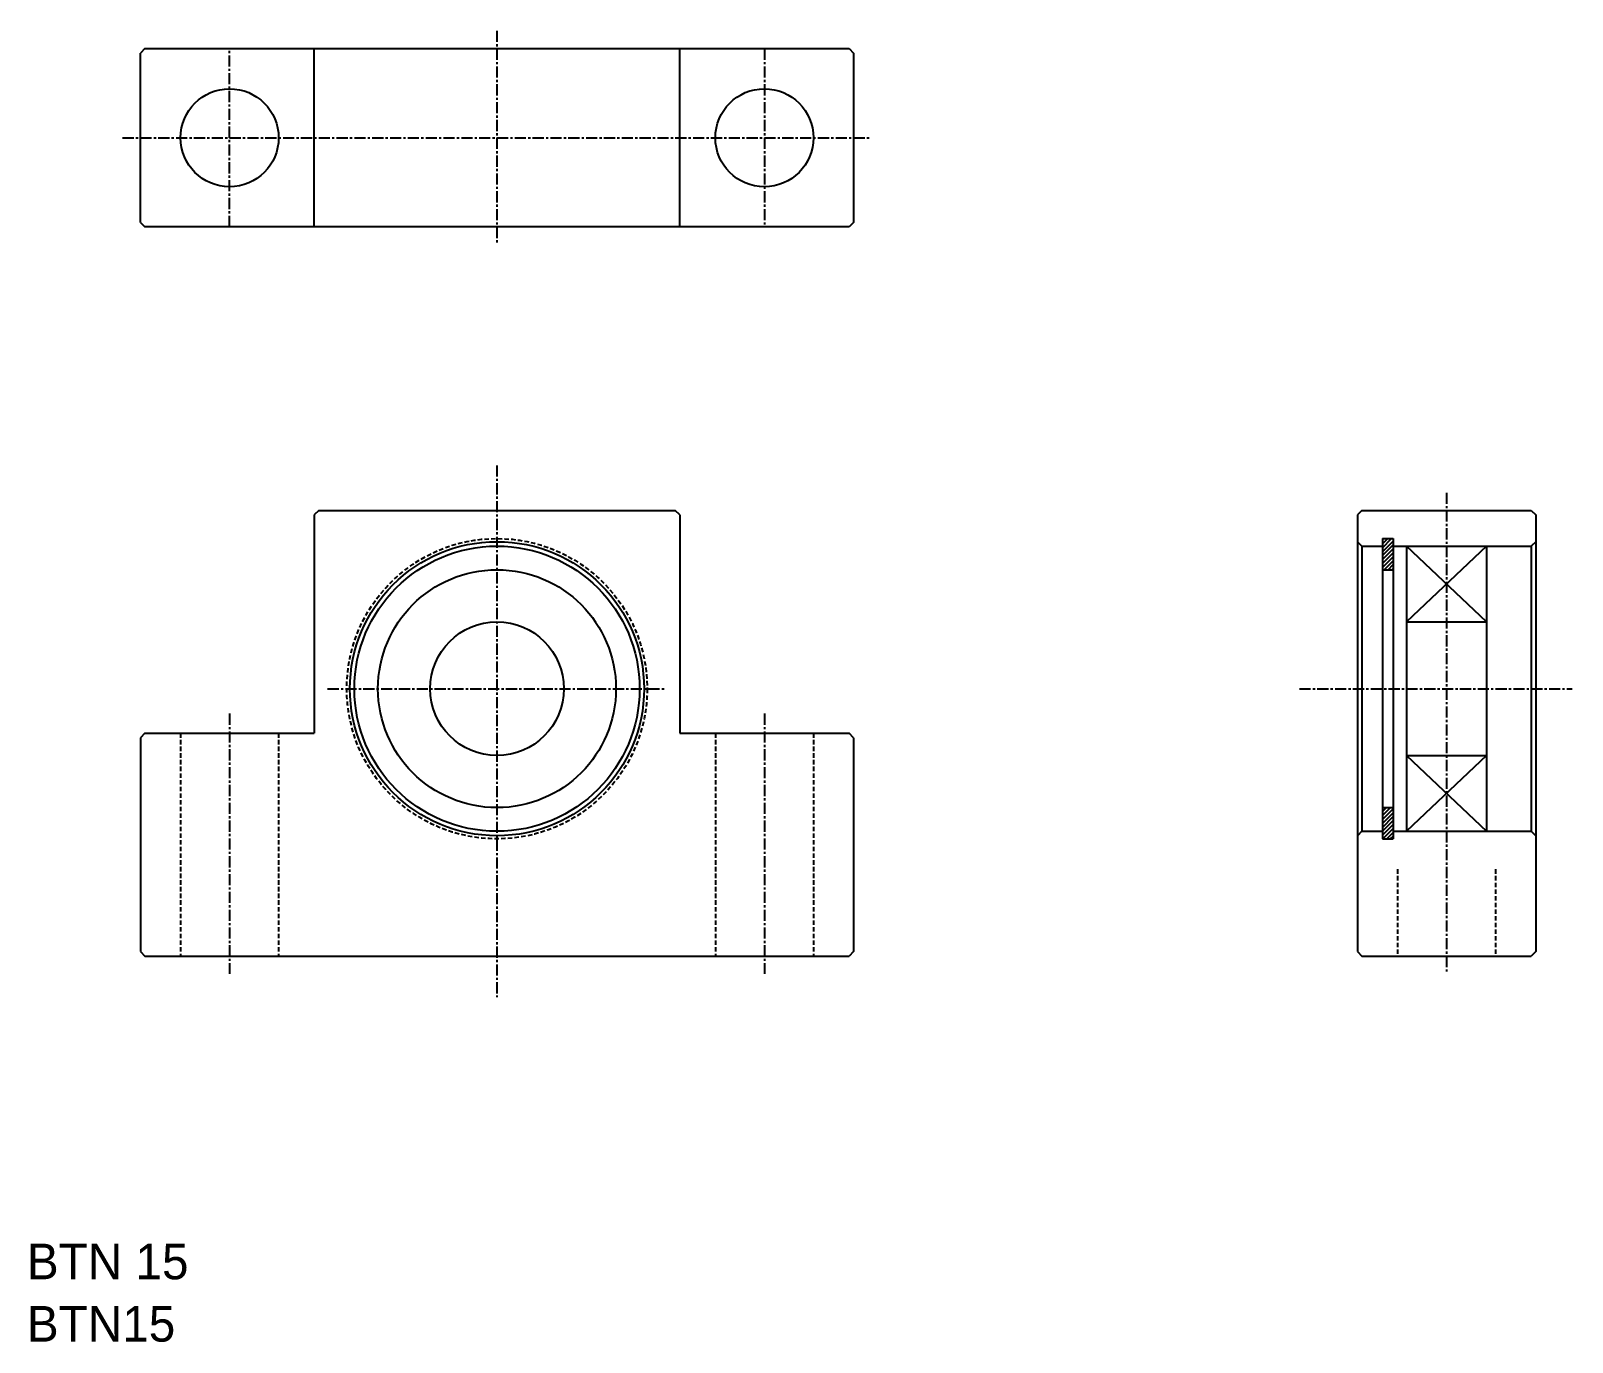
# Model space of a CAD drawing. Extents: x -2 to 171, y 53 to 200.
import ezdxf

# ---------------------------------------------------------------- set-up
doc = ezdxf.new("R2010")
doc.units = 0
doc.linetypes.add('CENTER', pattern=[2, 1.25, -0.25, 0.25, -0.25])
doc.linetypes.add('DASHED', pattern=[0.75, 0.5, -0.25])
doc.layers.get('0').update_dxf_attribs({"linetype": 'CONTINUOUS'})
doc.layers.add('CENTER', color=1, linetype='CENTER')

# ---------------------------------------------------------------- blocks, each defined once
blk = doc.blocks.new('*X21')
at = {"color": 0, "linetype": 'CONTINUOUS'}
for p, q in [((149.68, 141.97), (150.72, 143)), ((149.68, 142.41), (150.28, 143)), ((149.68, 142.85), (149.84, 143)), ((149.68, 141.52), (150.88, 142.72)), ((149.68, 141.08), (150.88, 142.28)), ((149.68, 140.64), (150.88, 141.84)), ((149.68, 140.2), (150.88, 141.4)), ((149.68, 139.76), (150.88, 140.96)), ((149.87, 139.5), (150.88, 140.51)), ((150.32, 139.5), (150.88, 140.07)), ((150.76, 139.5), (150.88, 139.63)), ((149.68, 111.91), (150.58, 112.8)), ((149.68, 112.36), (150.13, 112.8)), ((149.68, 112.8), (149.69, 112.8)), ((149.68, 111.47), (150.88, 112.67)), ((149.68, 111.03), (150.88, 112.23)), ((149.68, 110.59), (150.88, 111.79)), ((149.68, 110.15), (150.88, 111.35)), ((149.68, 109.7), (150.88, 110.9)), ((149.73, 109.3), (150.88, 110.46)), ((150.17, 109.3), (150.88, 110.02)), ((150.61, 109.3), (150.88, 109.58))]:
    blk.add_line(p, q, dxfattribs=at)

msp = doc.modelspace()

# ---------------------------------------------------------------- linework, layer by layer
at = {"color": 7, "linetype": 'CONTINUOUS'}
for p, q in [((10.85, 197.98), (10.35, 197.48)), ((10.35, 178.48), (10.35, 197.48)), ((10.85, 197.98), (89.85, 197.98)), ((29.85, 177.98), (29.85, 197.98)), ((70.85, 177.98), (70.85, 197.98)), ((89.85, 197.98), (90.35, 197.48)), ((90.35, 197.48), (90.35, 178.48)), ((10.35, 178.48), (10.85, 177.98)), ((90.35, 178.48), (89.85, 177.98)), ((89.85, 177.98), (10.85, 177.98)), ((30.35, 146.15), (29.85, 145.65)), ((29.85, 145.65), (29.85, 121.15)), ((30.35, 146.15), (70.35, 146.15)), ((70.85, 145.65), (70.35, 146.15)), ((70.85, 145.65), (70.85, 121.15)), ((147.38, 146.15), (146.88, 145.65)), ((146.88, 145.65), (146.88, 96.65)), ((147.38, 146.15), (166.38, 146.15)), ((166.38, 146.15), (166.88, 145.65)), ((166.88, 145.65), (166.88, 96.65)), ((146.88, 142.65), (147.38, 142.15)), ((147.38, 142.15), (149.68, 142.15)), ((147.38, 142.15), (147.38, 110.15)), ((149.68, 143), (149.68, 109.3)), ((149.68, 143), (150.88, 143)), ((150.88, 143), (150.88, 109.3)), ((150.88, 142.15), (166.38, 142.15)), ((152.38, 142.15), (152.38, 110.15)), ((161.38, 142.15), (161.38, 110.15)), ((166.88, 142.65), (166.38, 142.15)), ((166.38, 142.15), (166.38, 110.15)), ((149.68, 139.5), (150.88, 139.5)), ((152.38, 133.65), (161.38, 133.65)), ((10.85, 121.15), (10.35, 120.65)), ((10.85, 121.15), (29.85, 121.15)), ((70.85, 121.15), (89.85, 121.15)), ((90.35, 120.65), (89.85, 121.15)), ((10.35, 120.65), (10.35, 96.65)), ((90.35, 120.65), (90.35, 96.65)), ((152.38, 118.65), (161.38, 118.65)), ((149.68, 112.8), (150.88, 112.8)), ((147.38, 110.15), (146.88, 109.65)), ((147.38, 110.15), (149.68, 110.15)), ((149.68, 109.3), (150.88, 109.3)), ((150.88, 110.15), (166.38, 110.15)), ((166.38, 110.15), (166.88, 109.65)), ((10.35, 96.65), (10.85, 96.15)), ((10.85, 96.15), (89.85, 96.15)), ((90.35, 96.65), (89.85, 96.15)), ((146.88, 96.65), (147.38, 96.15)), ((147.38, 96.15), (166.38, 96.15)), ((166.88, 96.65), (166.38, 96.15))]:
    msp.add_line(p, q, dxfattribs=at)
at = {"color": 3, "linetype": 'CONTINUOUS'}
for p, q in [((161.38, 142.15), (152.38, 133.65)), ((161.38, 133.65), (152.38, 142.15)), ((161.38, 118.65), (152.38, 110.15)), ((152.38, 118.65), (161.38, 110.15))]:
    msp.add_line(p, q, dxfattribs=at)
at = {"color": 3, "linetype": 'DASHED'}
for p, q in [((14.85, 121.15), (14.85, 96.15)), ((25.85, 121.15), (25.85, 96.15)), ((74.85, 121.15), (74.85, 96.15)), ((85.85, 121.15), (85.85, 96.15)), ((151.38, 105.88), (151.38, 96.15)), ((162.38, 105.88), (162.38, 96.15))]:
    msp.add_line(p, q, dxfattribs=at)
at = {"color": 7, "linetype": 'CONTINUOUS'}
for centre, radius in [((20.35, 187.98), 5.5), ((80.35, 187.98), 5.5), ((50.35, 126.15), 16.5), ((50.35, 126.15), 16), ((50.35, 126.15), 13.35), ((50.35, 126.15), 7.5)]:
    msp.add_circle(centre, radius, dxfattribs=at)
at = {"color": 3, "linetype": 'DASHED'}
msp.add_circle((50.35, 126.15), 16.85, dxfattribs=at)
at = {"layer": 'CENTER', "color": 1, "linetype": 'CENTER'}
for p, q in [((50.35, 199.98), (50.35, 175.98)), ((20.35, 177.98), (20.35, 197.98)), ((80.35, 197.98), (80.35, 177.98)), ((8.35, 187.98), (92.35, 187.98)), ((50.35, 151.21), (50.35, 91.55)), ((156.88, 148.15), (156.88, 94.15)), ((31.35, 126.15), (69.35, 126.15)), ((140.38, 126.15), (170.98, 126.15)), ((20.35, 123.35), (20.35, 94.15)), ((80.35, 123.35), (80.35, 94.15))]:
    msp.add_line(p, q, dxfattribs=at)

# ---------------------------------------------------------------- block references
at = {"color": 3, "linetype": 'CONTINUOUS'}
msp.add_blockref('*X21', (0, 0), dxfattribs=at)

# ---------------------------------------------------------------- texts
at = {"color": 7, "linetype": 'CONTINUOUS'}
for s, p in [('BTN 15', (-2.39, 59.87)), ('BTN15', (-2.39, 52.87))]:
    msp.add_text(s, height=4, dxfattribs=at).set_placement(p)

doc.saveas('drawing.dxf')
